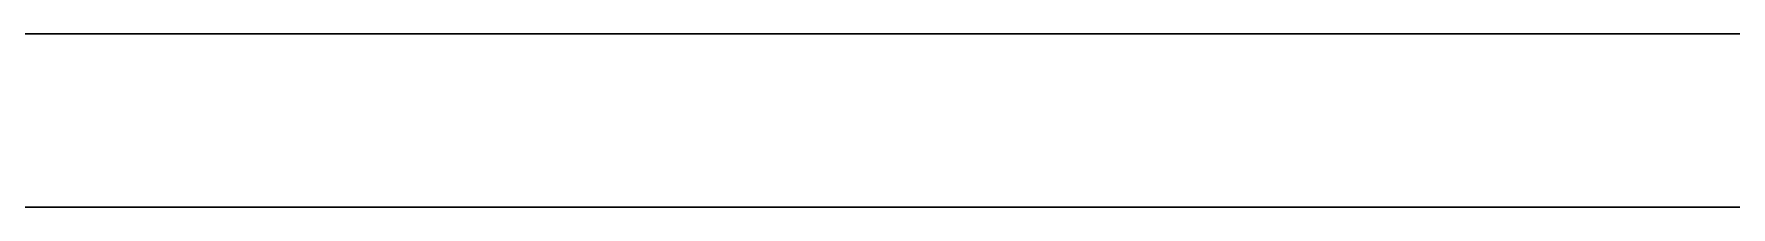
# Model space of a CAD drawing. Header units: millimetres. Extents: x -29 to 159, y -17 to 130.
# Drawn here: x 76.67 to 84.75, y 51.68 to 52.5 of the extents above; entities that cross this region are included whole.
import ezdxf

# ---------------------------------------------------------------- set-up
doc = ezdxf.new("R2010")
doc.units = ezdxf.units.MM
doc.linetypes.add('DASHED', pattern=[1.524, 1.27, -0.254])
doc.layers.add('HIDDEN', color=8, linetype='DASHED')
doc.layers.add('VISIBLE', color=7, linetype='CONTINUOUS')

msp = doc.modelspace()

# ---------------------------------------------------------------- linework, layer by layer
at = {"layer": 'HIDDEN'}
for points in [[(84.8825, 52.5), (84.40237, 52.5), (83.92223, 52.5), (83.4421, 52.5), (82.96196, 52.5), (82.48183, 52.5), (82.00169, 52.5), (81.52156, 52.5), (81.04142, 52.5), (80.56129, 52.5), (80.08115, 52.5), (79.60102, 52.5), (79.12088, 52.5), (78.64074, 52.5), (78.16061, 52.5), (77.68047, 52.5), (77.20034, 52.5), (76.7202, 52.5), (76.24007, 52.5)], [(85, 52.5), (84.33333, 52.5), (83.66667, 52.5), (83, 52.5), (82.33333, 52.5), (81.66667, 52.5), (81, 52.5), (80.33333, 52.5), (79.66667, 52.5), (79, 52.5), (78.33333, 52.5), (77.66667, 52.5), (77, 52.5), (76.33333, 52.5)], [(76.48014, 52.5), (76.7202, 52.5), (76.96027, 52.5), (77.20034, 52.5), (77.44041, 52.5), (77.68047, 52.5), (77.92054, 52.5), (78.16061, 52.5), (78.40068, 52.5), (78.64074, 52.5), (78.88081, 52.5), (79.12088, 52.5), (79.36095, 52.5), (79.60102, 52.5), (79.84108, 52.5), (80.08115, 52.5), (80.32122, 52.5), (80.56129, 52.5), (80.80135, 52.5), (81.04142, 52.5), (81.28149, 52.5), (81.52156, 52.5), (81.76162, 52.5), (82.00169, 52.5), (82.24176, 52.5), (82.48183, 52.5), (82.7219, 52.5), (82.96196, 52.5), (83.20203, 52.5), (83.4421, 52.5), (83.68217, 52.5), (83.92223, 52.5), (84.1623, 52.5), (84.40237, 52.5), (84.64244, 52.5), (84.8825, 52.5)], [(84.85238, 51.67574), (84.39841, 51.67574), (83.94444, 51.67574), (83.49048, 51.67574), (83.03651, 51.67574), (82.58254, 51.67574), (82.12857, 51.67574), (81.6746, 51.67574), (81.22063, 51.67574), (80.76667, 51.67574), (80.3127, 51.67574), (79.85873, 51.67574), (79.40476, 51.67574), (78.95079, 51.67574), (78.49683, 51.67574), (78.04286, 51.67574), (77.58889, 51.67574), (77.13492, 51.67574), (76.68095, 51.67574), (76.22698, 51.67574)], [(76.45397, 51.67574), (76.68095, 51.67574), (76.90794, 51.67574), (77.13492, 51.67574), (77.3619, 51.67574), (77.58889, 51.67574), (77.81587, 51.67574), (78.04286, 51.67574), (78.26984, 51.67574), (78.49683, 51.67574), (78.72381, 51.67574), (78.95079, 51.67574), (79.17778, 51.67574), (79.40476, 51.67574), (79.63175, 51.67574), (79.85873, 51.67574), (80.08571, 51.67574), (80.3127, 51.67574), (80.53968, 51.67574), (80.76667, 51.67574), (80.99365, 51.67574), (81.22063, 51.67574), (81.44762, 51.67574), (81.6746, 51.67574), (81.90159, 51.67574), (82.12857, 51.67574), (82.35556, 51.67574), (82.58254, 51.67574), (82.80952, 51.67574), (83.03651, 51.67574), (83.26349, 51.67574), (83.49048, 51.67574), (83.71746, 51.67574), (83.94444, 51.67574), (84.17143, 51.67574), (84.39841, 51.67574), (84.6254, 51.67574), (84.85238, 51.67574)]]:
    msp.add_lwpolyline(points, dxfattribs=at)
at = {"layer": 'VISIBLE'}
msp.add_lwpolyline([(76.66667, 52.5), (77, 52.5), (77.33333, 52.5), (77.66667, 52.5), (78, 52.5), (78.33333, 52.5), (78.66667, 52.5), (79, 52.5), (79.33333, 52.5), (79.66667, 52.5), (80, 52.5), (80.33333, 52.5), (80.66667, 52.5), (81, 52.5), (81.33333, 52.5), (81.66667, 52.5), (82, 52.5), (82.33333, 52.5), (82.66667, 52.5), (83, 52.5), (83.33333, 52.5), (83.66667, 52.5), (84, 52.5), (84.33333, 52.5), (84.66667, 52.5), (85, 52.5)], dxfattribs=at)

doc.saveas('drawing.dxf')
